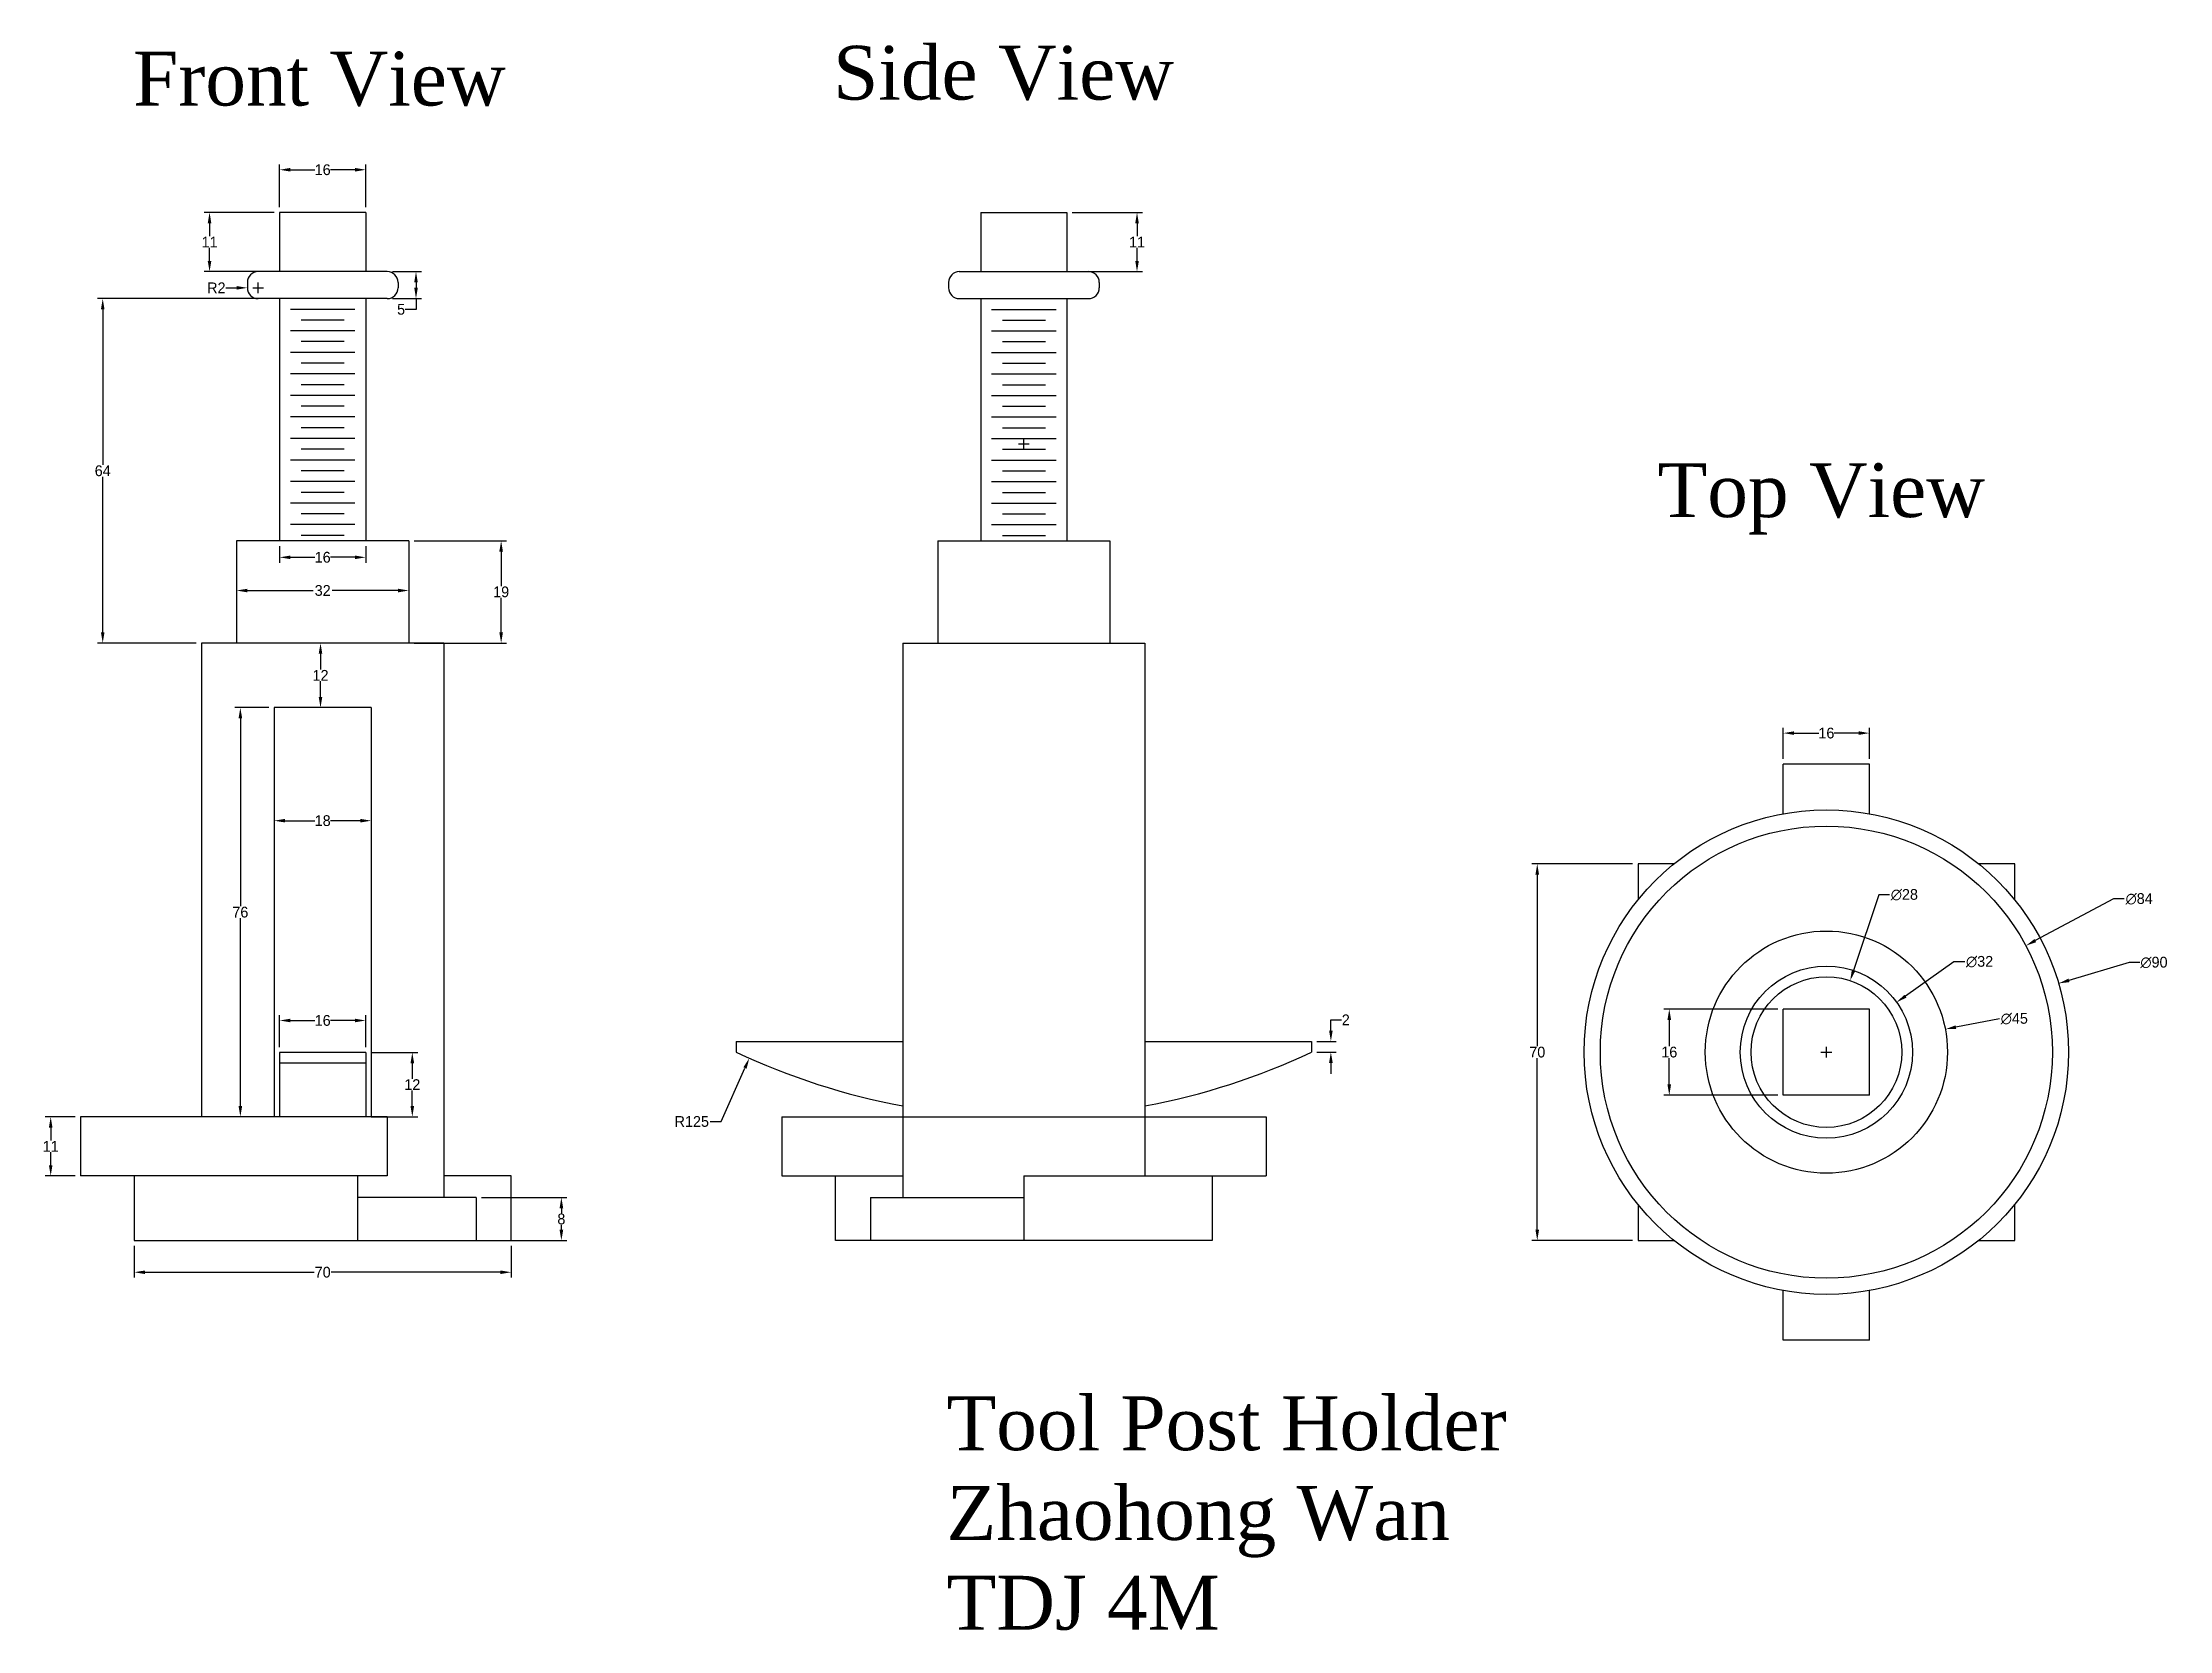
# Model space of a CAD drawing. Header units: inches. Extents: x -31 to 365, y -50 to 245.
import ezdxf

# ---------------------------------------------------------------- set-up
doc = ezdxf.new("R2010")
doc.units = ezdxf.units.IN
doc.header["$MEASUREMENT"] = 0
doc.dimstyles.get("Standard").update_dxf_attribs({"dimtxt": 2, "dimasz": 2, "dimexe": 1, "dimexo": 1, "dimgap": 0.1, "dimtad": 0, "dimtih": 1, "dimtoh": 1, "dimdec": 0, "dimzin": 0, "dimdsep": 46, "dimtxsty": 'Standard', "dimcen": 1, "dimadec": 0, "dimazin": 0, "dimtfac": 1, "dimtdec": 0, "dimtofl": 0, "dimtmove": 0, "dimatfit": 3, "dimfxl": 1, "dimtolj": 1, "dimtzin": 0, "dimarcsym": 0})

# ---------------------------------------------------------------- blocks, each defined once
blk = doc.blocks.new('*D1')
at = {"color": 0, "lineweight": -2}
for p, q in [((12.5, 213.64), (-0.52, 213.64)), ((0.48, 211.64), (0.48, 209.24)), ((0.48, 204.64), (0.48, 207.04)), ((12.5, 202.64), (-0.52, 202.64))]:
    blk.add_line(p, q, dxfattribs=at)
at = {"color": 0}
for points in [[(0.14, 211.64), (0.81, 211.64), (0.48, 213.64)], [(0.14, 204.64), (0.81, 204.64), (0.48, 202.64)]]:
    blk.add_solid(points, dxfattribs=at)
at = {"layer": 'Defpoints', "color": 0}
for p in [(13.5, 213.64), (0.48, 202.64), (13.5, 202.64)]:
    blk.add_point(p, dxfattribs=at)
at = {"color": 0, "insert": (0.48, 208.14), "char_height": 2, "attachment_point": 5}
blk.add_mtext('\\A1;11', dxfattribs=at)
blk = doc.blocks.new('*D2')
at = {"color": 0, "lineweight": -2}
for p, q in [((160.79, 213.64), (173.81, 213.64)), ((172.81, 211.64), (172.81, 209.24)), ((172.81, 204.64), (172.81, 207.04)), ((160.79, 202.64), (173.81, 202.64))]:
    blk.add_line(p, q, dxfattribs=at)
at = {"color": 0}
for points in [[(172.48, 211.64), (173.15, 211.64), (172.81, 213.64)], [(172.48, 204.64), (173.15, 204.64), (172.81, 202.64)]]:
    blk.add_solid(points, dxfattribs=at)
at = {"layer": 'Defpoints', "color": 0}
for p in [(159.79, 213.64), (159.79, 202.64), (172.81, 202.64)]:
    blk.add_point(p, dxfattribs=at)
at = {"color": 0, "insert": (172.81, 208.14), "char_height": 2, "attachment_point": 5}
blk.add_mtext('\\A1;11', dxfattribs=at)
blk = doc.blocks.new('*D4')
at = {"color": 0, "lineweight": -2}
for p, q in [((34.5, 202.64), (39.84, 202.64)), ((34.5, 197.64), (39.84, 197.64)), ((38.84, 200.64), (38.84, 199.64)), ((38.84, 197.64), (38.84, 195.64)), ((38.84, 195.64), (36.84, 195.64))]:
    blk.add_line(p, q, dxfattribs=at)
at = {"color": 0}
for points in [[(38.51, 200.64), (39.17, 200.64), (38.84, 202.64)], [(38.51, 199.64), (39.17, 199.64), (38.84, 197.64)]]:
    blk.add_solid(points, dxfattribs=at)
at = {"layer": 'Defpoints', "color": 0}
for p in [(33.5, 202.64), (33.5, 197.64), (38.84, 197.64)]:
    blk.add_point(p, dxfattribs=at)
at = {"color": 0, "insert": (36.07, 195.64), "char_height": 2, "attachment_point": 5}
blk.add_mtext('\\A1;5', dxfattribs=at)
blk = doc.blocks.new('*D5')
at = {"color": 0, "lineweight": -2}
for p, q in [((12.5, 197.64), (-20.37, 197.64)), ((-19.37, 195.64), (-19.37, 166.74)), ((-19.37, 135.64), (-19.37, 164.54)), ((-2, 133.64), (-20.37, 133.64))]:
    blk.add_line(p, q, dxfattribs=at)
at = {"color": 0}
for points in [[(-19.7, 195.64), (-19.04, 195.64), (-19.37, 197.64)], [(-19.7, 135.64), (-19.04, 135.64), (-19.37, 133.64)]]:
    blk.add_solid(points, dxfattribs=at)
at = {"layer": 'Defpoints', "color": 0}
for p in [(13.5, 197.64), (-19.37, 133.64), (-1, 133.64)]:
    blk.add_point(p, dxfattribs=at)
at = {"color": 0, "insert": (-19.37, 165.64), "char_height": 2, "attachment_point": 5}
blk.add_mtext('\\A1;64', dxfattribs=at)
blk = doc.blocks.new('*D6')
at = {"color": 0, "lineweight": -2}
for p, q in [((3.5, 199.64), (5.5, 199.64)), ((8.5, 199.64), (10.5, 199.64)), ((9.5, 198.64), (9.5, 200.64))]:
    blk.add_line(p, q, dxfattribs=at)
at = {"color": 0}
blk.add_solid([(5.5, 199.97), (5.5, 199.3), (7.5, 199.64)], dxfattribs=at)
at = {"layer": 'Defpoints', "color": 0}
for p in [(7.5, 199.64), (9.5, 199.64)]:
    blk.add_point(p, dxfattribs=at)
at = {"color": 0, "insert": (1.74, 199.64), "char_height": 2, "attachment_point": 5}
blk.add_mtext('\\A1;R2', dxfattribs=at)
blk = doc.blocks.new('*D7')
at = {"color": 0, "lineweight": -2}
for p, q in [((38.5, 152.64), (55.66, 152.64)), ((54.66, 150.64), (54.66, 144.24)), ((54.66, 135.64), (54.66, 142.04)), ((38.5, 133.64), (55.66, 133.64))]:
    blk.add_line(p, q, dxfattribs=at)
at = {"color": 0}
for points in [[(54.32, 150.64), (54.99, 150.64), (54.66, 152.64)], [(54.32, 135.64), (54.99, 135.64), (54.66, 133.64)]]:
    blk.add_solid(points, dxfattribs=at)
at = {"layer": 'Defpoints', "color": 0}
for p in [(37.5, 152.64), (37.5, 133.64), (54.66, 133.64)]:
    blk.add_point(p, dxfattribs=at)
at = {"color": 0, "insert": (54.66, 143.14), "char_height": 2, "attachment_point": 5}
blk.add_mtext('\\A1;19', dxfattribs=at)
blk = doc.blocks.new('*D8')
at = {"color": 0, "lineweight": -2}
for p, q in [((5.5, 151.64), (5.5, 142.4)), ((37.5, 151.64), (37.5, 142.4)), ((7.5, 143.4), (19.74, 143.4)), ((35.5, 143.4), (23.27, 143.4))]:
    blk.add_line(p, q, dxfattribs=at)
at = {"color": 0}
for points in [[(7.5, 143.73), (7.5, 143.06), (5.5, 143.4)], [(35.5, 143.73), (35.5, 143.06), (37.5, 143.4)]]:
    blk.add_solid(points, dxfattribs=at)
at = {"layer": 'Defpoints', "color": 0}
for p in [(5.5, 152.64), (37.5, 152.64), (37.5, 143.4)]:
    blk.add_point(p, dxfattribs=at)
at = {"color": 0, "insert": (21.5, 143.4), "char_height": 2, "attachment_point": 5}
blk.add_mtext('\\A1;32', dxfattribs=at)
blk = doc.blocks.new('*D9')
at = {"color": 0, "lineweight": -2}
for p, q in [((13.5, 151.64), (13.5, 148.57)), ((29.5, 151.64), (29.5, 148.57)), ((15.5, 149.57), (20.07, 149.57)), ((27.5, 149.57), (22.94, 149.57))]:
    blk.add_line(p, q, dxfattribs=at)
at = {"color": 0}
for points in [[(15.5, 149.9), (15.5, 149.24), (13.5, 149.57)], [(27.5, 149.9), (27.5, 149.24), (29.5, 149.57)]]:
    blk.add_solid(points, dxfattribs=at)
at = {"layer": 'Defpoints', "color": 0}
for p in [(13.5, 152.64), (29.5, 152.64), (29.5, 149.57)]:
    blk.add_point(p, dxfattribs=at)
at = {"color": 0, "insert": (21.5, 149.57), "char_height": 2, "attachment_point": 5}
blk.add_mtext('\\A1;16', dxfattribs=at)
blk = doc.blocks.new('*D10')
at = {"color": 0, "lineweight": -2}
for p, q in [((13.5, 214.64), (13.5, 222.57)), ((15.5, 221.57), (20.07, 221.57)), ((27.5, 221.57), (22.94, 221.57)), ((29.5, 214.64), (29.5, 222.57))]:
    blk.add_line(p, q, dxfattribs=at)
at = {"color": 0}
for points in [[(15.5, 221.91), (15.5, 221.24), (13.5, 221.57)], [(27.5, 221.91), (27.5, 221.24), (29.5, 221.57)]]:
    blk.add_solid(points, dxfattribs=at)
at = {"layer": 'Defpoints', "color": 0}
for p in [(29.5, 221.57), (13.5, 213.64), (29.5, 213.64)]:
    blk.add_point(p, dxfattribs=at)
at = {"color": 0, "insert": (21.5, 221.57), "char_height": 2, "attachment_point": 5}
blk.add_mtext('\\A1;16', dxfattribs=at)
blk = doc.blocks.new('*D13')
at = {"color": 0, "lineweight": -2}
for p, q in [((29.5, 133.64), (20.1, 133.64)), ((21.1, 131.64), (21.1, 128.74)), ((21.1, 123.64), (21.1, 126.54)), ((29.5, 121.64), (20.1, 121.64))]:
    blk.add_line(p, q, dxfattribs=at)
at = {"color": 0}
for points in [[(20.76, 131.64), (21.43, 131.64), (21.1, 133.64)], [(20.76, 123.64), (21.43, 123.64), (21.1, 121.64)]]:
    blk.add_solid(points, dxfattribs=at)
at = {"layer": 'Defpoints', "color": 0}
for p in [(21.1, 133.64), (30.5, 133.64), (30.5, 121.64)]:
    blk.add_point(p, dxfattribs=at)
at = {"color": 0, "insert": (21.1, 127.64), "char_height": 2, "attachment_point": 5}
blk.add_mtext('\\A1;12', dxfattribs=at)
blk = doc.blocks.new('*D14')
at = {"color": 0, "lineweight": -2}
for p, q in [((12.5, 120.64), (12.5, 99.64)), ((30.5, 120.64), (30.5, 99.64)), ((14.5, 100.64), (20.07, 100.64)), ((28.5, 100.64), (22.94, 100.64))]:
    blk.add_line(p, q, dxfattribs=at)
at = {"color": 0}
for points in [[(14.5, 100.98), (14.5, 100.31), (12.5, 100.64)], [(28.5, 100.98), (28.5, 100.31), (30.5, 100.64)]]:
    blk.add_solid(points, dxfattribs=at)
at = {"layer": 'Defpoints', "color": 0}
for p in [(12.5, 121.64), (30.5, 121.64), (30.5, 100.64)]:
    blk.add_point(p, dxfattribs=at)
at = {"color": 0, "insert": (21.5, 100.64), "char_height": 2, "attachment_point": 5}
blk.add_mtext('\\A1;18', dxfattribs=at)
blk = doc.blocks.new('*D16')
at = {"color": 0, "lineweight": -2}
for p, q in [((-13.5, 21.64), (-13.5, 15.75)), ((56.5, 21.64), (56.5, 15.75)), ((-11.5, 16.75), (19.9, 16.75)), ((54.5, 16.75), (23.1, 16.75))]:
    blk.add_line(p, q, dxfattribs=at)
at = {"color": 0}
for points in [[(-11.5, 17.08), (-11.5, 16.41), (-13.5, 16.75)], [(54.5, 17.08), (54.5, 16.41), (56.5, 16.75)]]:
    blk.add_solid(points, dxfattribs=at)
at = {"layer": 'Defpoints', "color": 0}
for p in [(-13.5, 22.64), (56.5, 22.64), (56.5, 16.75)]:
    blk.add_point(p, dxfattribs=at)
at = {"color": 0, "insert": (21.5, 16.75), "char_height": 2, "attachment_point": 5}
blk.add_mtext('\\A1;70', dxfattribs=at)
blk = doc.blocks.new('*D17')
at = {"color": 0, "lineweight": -2}
for p, q in [((51, 30.64), (66.85, 30.64)), ((65.85, 28.64), (65.85, 27.74)), ((65.85, 24.64), (65.85, 25.54)), ((51, 22.64), (66.85, 22.64))]:
    blk.add_line(p, q, dxfattribs=at)
at = {"color": 0}
for points in [[(65.52, 28.64), (66.19, 28.64), (65.85, 30.64)], [(65.52, 24.64), (66.19, 24.64), (65.85, 22.64)]]:
    blk.add_solid(points, dxfattribs=at)
at = {"layer": 'Defpoints', "color": 0}
for p in [(50, 30.64), (65.85, 30.64), (50, 22.64)]:
    blk.add_point(p, dxfattribs=at)
at = {"color": 0, "insert": (65.85, 26.64), "char_height": 2, "attachment_point": 5}
blk.add_mtext('\\A1;8', dxfattribs=at)
blk = doc.blocks.new('*D18')
at = {"color": 0, "lineweight": -2}
for p, q in [((-24.5, 45.64), (-30.04, 45.64)), ((-29.04, 43.64), (-29.04, 41.24)), ((-29.04, 36.64), (-29.04, 39.04)), ((-24.5, 34.64), (-30.04, 34.64))]:
    blk.add_line(p, q, dxfattribs=at)
at = {"color": 0}
for points in [[(-29.37, 43.64), (-28.71, 43.64), (-29.04, 45.64)], [(-29.37, 36.64), (-28.71, 36.64), (-29.04, 34.64)]]:
    blk.add_solid(points, dxfattribs=at)
at = {"layer": 'Defpoints', "color": 0}
for p in [(-23.5, 45.64), (-29.04, 34.64), (-23.5, 34.64)]:
    blk.add_point(p, dxfattribs=at)
at = {"color": 0, "insert": (-29.04, 40.14), "char_height": 2, "attachment_point": 5}
blk.add_mtext('\\A1;11', dxfattribs=at)
blk = doc.blocks.new('*D19')
at = {"color": 0, "lineweight": -2}
for p, q in [((13.5, 58.59), (13.5, 64.52)), ((15.5, 63.52), (20.07, 63.52)), ((27.5, 63.52), (22.94, 63.52)), ((29.5, 58.59), (29.5, 64.52))]:
    blk.add_line(p, q, dxfattribs=at)
at = {"color": 0}
for points in [[(15.5, 63.85), (15.5, 63.19), (13.5, 63.52)], [(27.5, 63.85), (27.5, 63.19), (29.5, 63.52)]]:
    blk.add_solid(points, dxfattribs=at)
at = {"layer": 'Defpoints', "color": 0}
for p in [(29.5, 63.52), (13.5, 57.59), (29.5, 57.59)]:
    blk.add_point(p, dxfattribs=at)
at = {"color": 0, "insert": (21.5, 63.52), "char_height": 2, "attachment_point": 5}
blk.add_mtext('\\A1;16', dxfattribs=at)
blk = doc.blocks.new('*D20')
at = {"color": 0, "lineweight": -2}
for p, q in [((30.5, 57.59), (39.15, 57.59)), ((38.15, 55.59), (38.15, 52.71)), ((38.15, 47.64), (38.15, 50.51)), ((30.5, 45.64), (39.15, 45.64))]:
    blk.add_line(p, q, dxfattribs=at)
at = {"color": 0}
for points in [[(37.82, 55.59), (38.49, 55.59), (38.15, 57.59)], [(37.82, 47.64), (38.49, 47.64), (38.15, 45.64)]]:
    blk.add_solid(points, dxfattribs=at)
at = {"layer": 'Defpoints', "color": 0}
for p in [(29.5, 57.59), (29.5, 45.64), (38.15, 45.64)]:
    blk.add_point(p, dxfattribs=at)
at = {"color": 0, "insert": (38.15, 51.61), "char_height": 2, "attachment_point": 5}
blk.add_mtext('\\A1;12', dxfattribs=at)
blk = doc.blocks.new('*D21')
at = {"color": 0, "lineweight": -2}
for p, q in [((11.5, 121.64), (5.2, 121.64)), ((6.2, 119.64), (6.2, 84.74)), ((6.2, 47.64), (6.2, 82.54)), ((11.5, 45.64), (5.2, 45.64))]:
    blk.add_line(p, q, dxfattribs=at)
at = {"color": 0}
for points in [[(5.87, 119.64), (6.54, 119.64), (6.2, 121.64)], [(5.87, 47.64), (6.54, 47.64), (6.2, 45.64)]]:
    blk.add_solid(points, dxfattribs=at)
at = {"layer": 'Defpoints', "color": 0}
for p in [(12.5, 121.64), (6.2, 45.64), (12.5, 45.64)]:
    blk.add_point(p, dxfattribs=at)
at = {"color": 0, "insert": (6.2, 83.64), "char_height": 2, "attachment_point": 5}
blk.add_mtext('\\A1;76', dxfattribs=at)
blk = doc.blocks.new('*D22')
at = {"color": 0, "lineweight": -2}
for p, q in [((150.79, 170.64), (152.79, 170.64)), ((151.79, 169.64), (151.79, 171.64)), ((95.52, 44.75), (99.96, 54.69)), ((93.52, 44.75), (95.52, 44.75))]:
    blk.add_line(p, q, dxfattribs=at)
at = {"color": 0}
blk.add_solid([(99.66, 54.83), (100.26, 54.56), (100.78, 56.52)], dxfattribs=at)
at = {"layer": 'Defpoints', "color": 0}
for p in [(151.79, 170.64), (100.78, 56.52)]:
    blk.add_point(p, dxfattribs=at)
at = {"color": 0, "insert": (90.08, 44.75), "char_height": 2, "attachment_point": 5}
blk.add_mtext('\\A1;R125', dxfattribs=at)
blk = doc.blocks.new('*D23')
at = {"color": 0, "lineweight": -2}
for p, q in [((208.83, 61.64), (208.83, 63.64)), ((208.83, 63.64), (210.83, 63.64)), ((206.23, 59.64), (209.83, 59.64)), ((206.23, 57.64), (209.83, 57.64)), ((208.83, 55.64), (208.83, 53.64))]:
    blk.add_line(p, q, dxfattribs=at)
at = {"color": 0}
for points in [[(208.5, 61.64), (209.17, 61.64), (208.83, 59.64)], [(208.5, 55.64), (209.17, 55.64), (208.83, 57.64)]]:
    blk.add_solid(points, dxfattribs=at)
at = {"layer": 'Defpoints', "color": 0}
for p in [(205.23, 59.64), (208.83, 59.64), (205.23, 57.64)]:
    blk.add_point(p, dxfattribs=at)
at = {"color": 0, "insert": (211.6, 63.64), "char_height": 2, "attachment_point": 5}
blk.add_mtext('\\A1;2', dxfattribs=at)
blk = doc.blocks.new('*D25')
at = {"color": 0, "lineweight": -2}
for p, q in [((310.62, 86.88), (305.95, 72.82)), ((312.62, 86.88), (310.62, 86.88)), ((299.9, 57.64), (301.9, 57.64)), ((300.9, 56.64), (300.9, 58.64))]:
    blk.add_line(p, q, dxfattribs=at)
at = {"color": 0}
blk.add_solid([(305.63, 72.92), (306.27, 72.71), (305.32, 70.92)], dxfattribs=at)
at = {"layer": 'Defpoints', "color": 0}
for p in [(305.32, 70.92), (296.49, 44.35)]:
    blk.add_point(p, dxfattribs=at)
at = {"color": 0, "insert": (315.39, 86.88), "char_height": 2, "attachment_point": 5}
blk.add_mtext('\\A1;∅28', dxfattribs=at)
blk = doc.blocks.new('*D26')
at = {"color": 0, "lineweight": -2}
for p, q in [((324.6, 74.44), (315.59, 68.05)), ((326.6, 74.44), (324.6, 74.44)), ((299.9, 57.64), (301.9, 57.64)), ((300.9, 56.64), (300.9, 58.64))]:
    blk.add_line(p, q, dxfattribs=at)
at = {"color": 0}
blk.add_solid([(315.39, 68.32), (315.78, 67.78), (313.95, 66.89)], dxfattribs=at)
at = {"layer": 'Defpoints', "color": 0}
for p in [(313.95, 66.89), (287.85, 48.38)]:
    blk.add_point(p, dxfattribs=at)
at = {"color": 0, "insert": (329.37, 74.44), "char_height": 2, "attachment_point": 5}
blk.add_mtext('\\A1;∅32', dxfattribs=at)
blk = doc.blocks.new('*D27')
at = {"color": 0, "lineweight": -2}
for p, q in [((333.05, 63.85), (324.96, 62.28)), ((299.9, 57.64), (301.9, 57.64)), ((300.9, 56.64), (300.9, 58.64))]:
    blk.add_line(p, q, dxfattribs=at)
at = {"color": 0}
blk.add_solid([(324.89, 62.61), (325.02, 61.96), (322.99, 61.9)], dxfattribs=at)
at = {"layer": 'Defpoints', "color": 0}
for p in [(322.99, 61.9), (278.81, 53.37)]:
    blk.add_point(p, dxfattribs=at)
at = {"color": 0, "insert": (335.82, 63.85), "char_height": 2, "attachment_point": 5}
blk.add_mtext('\\A1;∅45', dxfattribs=at)
blk = doc.blocks.new('*D28')
at = {"color": 0, "lineweight": -2}
for p, q in [((354.25, 86.11), (339.72, 78.36)), ((356.25, 86.11), (354.25, 86.11)), ((299.9, 57.64), (301.9, 57.64)), ((300.9, 56.64), (300.9, 58.64))]:
    blk.add_line(p, q, dxfattribs=at)
at = {"color": 0}
blk.add_solid([(339.56, 78.65), (339.88, 78.06), (337.96, 77.41)], dxfattribs=at)
at = {"layer": 'Defpoints', "color": 0}
for p in [(337.96, 77.41), (263.85, 37.86)]:
    blk.add_point(p, dxfattribs=at)
at = {"color": 0, "insert": (359.02, 86.11), "char_height": 2, "attachment_point": 5}
blk.add_mtext('\\A1;∅84', dxfattribs=at)
blk = doc.blocks.new('*D29')
at = {"color": 0, "lineweight": -2}
for p, q in [((357.17, 74.29), (345.97, 70.97)), ((359.17, 74.29), (357.17, 74.29)), ((299.9, 57.64), (301.9, 57.64)), ((300.9, 56.64), (300.9, 58.64))]:
    blk.add_line(p, q, dxfattribs=at)
at = {"color": 0}
blk.add_solid([(345.88, 71.29), (346.07, 70.65), (344.05, 70.41)], dxfattribs=at)
at = {"layer": 'Defpoints', "color": 0}
for p in [(344.05, 70.41), (257.75, 44.87)]:
    blk.add_point(p, dxfattribs=at)
at = {"color": 0, "insert": (361.77, 74.29), "char_height": 2, "attachment_point": 5}
blk.add_mtext('\\A1;∅90', dxfattribs=at)
blk = doc.blocks.new('*D30')
at = {"color": 0, "lineweight": -2}
for p, q in [((264.9, 92.64), (246.18, 92.64)), ((247.18, 90.64), (247.18, 58.74)), ((247.18, 24.64), (247.18, 56.54)), ((264.9, 22.64), (246.18, 22.64))]:
    blk.add_line(p, q, dxfattribs=at)
at = {"color": 0}
for points in [[(246.84, 90.64), (247.51, 90.64), (247.18, 92.64)], [(246.84, 24.64), (247.51, 24.64), (247.18, 22.64)]]:
    blk.add_solid(points, dxfattribs=at)
at = {"layer": 'Defpoints', "color": 0}
for p in [(265.9, 92.64), (247.18, 22.64), (265.9, 22.64)]:
    blk.add_point(p, dxfattribs=at)
at = {"color": 0, "insert": (247.18, 57.64), "char_height": 2, "attachment_point": 5}
blk.add_mtext('\\A1;70', dxfattribs=at)
blk = doc.blocks.new('*D31')
at = {"color": 0, "lineweight": -2}
for p, q in [((292.9, 112.14), (292.9, 117.91)), ((294.9, 116.91), (299.47, 116.91)), ((306.9, 116.91), (302.34, 116.91)), ((308.9, 112.14), (308.9, 117.91))]:
    blk.add_line(p, q, dxfattribs=at)
at = {"color": 0}
for points in [[(294.9, 117.25), (294.9, 116.58), (292.9, 116.91)], [(306.9, 117.25), (306.9, 116.58), (308.9, 116.91)]]:
    blk.add_solid(points, dxfattribs=at)
at = {"layer": 'Defpoints', "color": 0}
for p in [(308.9, 116.91), (292.9, 111.14), (308.9, 111.14)]:
    blk.add_point(p, dxfattribs=at)
at = {"color": 0, "insert": (300.9, 116.91), "char_height": 2, "attachment_point": 5}
blk.add_mtext('\\A1;16', dxfattribs=at)
blk = doc.blocks.new('*D32')
at = {"color": 0, "lineweight": -2}
for p, q in [((291.9, 65.64), (270.71, 65.64)), ((271.71, 63.64), (271.71, 58.74)), ((271.71, 51.64), (271.71, 56.54)), ((291.9, 49.64), (270.71, 49.64))]:
    blk.add_line(p, q, dxfattribs=at)
at = {"color": 0}
for points in [[(271.37, 63.64), (272.04, 63.64), (271.71, 65.64)], [(271.37, 51.64), (272.04, 51.64), (271.71, 49.64)]]:
    blk.add_solid(points, dxfattribs=at)
at = {"layer": 'Defpoints', "color": 0}
for p in [(292.9, 65.64), (271.71, 49.64), (292.9, 49.64)]:
    blk.add_point(p, dxfattribs=at)
at = {"color": 0, "insert": (271.71, 57.64), "char_height": 2, "attachment_point": 5}
blk.add_mtext('\\A1;16', dxfattribs=at)

msp = doc.modelspace()

# ---------------------------------------------------------------- linework, layer by layer
for p, q in [((13.5, 213.64), (13.5, 202.64)), ((29.5, 213.64), (13.5, 213.64)), ((29.5, 213.64), (29.5, 202.64)), ((143.79, 213.64), (159.79, 213.64)), ((143.79, 213.64), (143.79, 202.64)), ((159.79, 213.64), (159.79, 202.64)), ((33.5, 202.64), (9.5, 202.64)), ((139.79, 202.64), (163.79, 202.64)), ((7.5, 200.64), (7.5, 199.64)), ((33.5, 197.64), (9.5, 197.64)), ((13.5, 197.64), (13.5, 152.64)), ((29.5, 197.64), (29.5, 152.64)), ((35.5, 200.64), (35.5, 199.64)), ((137.79, 200.64), (137.79, 199.64)), ((139.79, 197.64), (163.79, 197.64)), ((143.79, 197.64), (143.79, 152.64)), ((159.79, 197.64), (159.79, 152.64)), ((165.79, 200.64), (165.79, 199.64)), ((27.5, 195.64), (15.5, 195.64)), ((145.79, 195.64), (157.79, 195.64)), ((27.5, 191.64), (15.5, 191.64)), ((25.5, 193.64), (17.5, 193.64)), ((145.79, 191.64), (157.79, 191.64)), ((147.79, 193.64), (155.79, 193.64)), ((27.5, 187.64), (15.5, 187.64)), ((25.5, 189.64), (17.5, 189.64)), ((145.79, 187.64), (157.79, 187.64)), ((147.79, 189.64), (155.79, 189.64)), ((27.5, 183.64), (15.5, 183.64)), ((25.5, 185.64), (17.5, 185.64)), ((145.79, 183.64), (157.79, 183.64)), ((147.79, 185.64), (155.79, 185.64)), ((27.5, 179.64), (15.5, 179.64)), ((27.5, 179.64), (15.5, 179.64)), ((25.5, 181.64), (17.5, 181.64)), ((145.79, 179.64), (157.79, 179.64)), ((145.79, 179.64), (157.79, 179.64)), ((147.79, 181.64), (155.79, 181.64)), ((27.5, 175.64), (15.5, 175.64)), ((25.5, 177.64), (17.5, 177.64)), ((145.79, 175.64), (157.79, 175.64)), ((147.79, 177.64), (155.79, 177.64)), ((27.5, 171.64), (15.5, 171.64)), ((25.5, 173.64), (17.5, 173.64)), ((145.79, 171.64), (157.79, 171.64)), ((147.79, 173.64), (155.79, 173.64)), ((27.5, 167.64), (15.5, 167.64)), ((25.5, 169.64), (17.5, 169.64)), ((145.79, 167.64), (157.79, 167.64)), ((147.79, 169.64), (155.79, 169.64)), ((27.5, 163.64), (15.5, 163.64)), ((25.5, 165.64), (17.5, 165.64)), ((145.79, 163.64), (157.79, 163.64)), ((147.79, 165.64), (155.79, 165.64)), ((27.5, 159.64), (15.5, 159.64)), ((25.5, 161.64), (17.5, 161.64)), ((145.79, 159.64), (157.79, 159.64)), ((147.79, 161.64), (155.79, 161.64)), ((27.5, 155.64), (15.5, 155.64)), ((25.5, 157.64), (17.5, 157.64)), ((145.79, 155.64), (157.79, 155.64)), ((147.79, 157.64), (155.79, 157.64)), ((37.5, 152.64), (5.5, 152.64)), ((5.5, 152.64), (5.5, 133.64)), ((25.5, 153.64), (17.5, 153.64)), ((37.5, 152.64), (37.5, 133.64)), ((135.79, 152.64), (167.79, 152.64)), ((135.79, 152.64), (135.79, 133.64)), ((147.79, 153.64), (155.79, 153.64)), ((167.79, 152.64), (167.79, 133.64)), ((-1, 133.64), (-1, 45.64)), ((44, 133.64), (-1, 133.64)), ((44, 133.64), (44, 30.64)), ((129.29, 133.64), (174.29, 133.64)), ((129.29, 133.64), (129.29, 30.64)), ((174.29, 133.64), (174.29, 34.64)), ((30.5, 121.64), (12.5, 121.64)), ((12.5, 121.64), (12.5, 45.64)), ((30.5, 121.64), (30.5, 45.64)), ((308.9, 111.14), (292.9, 111.14)), ((292.9, 101.92), (292.9, 111.14)), ((308.9, 101.92), (308.9, 111.14)), ((265.9, 92.64), (265.9, 85.92)), ((272.62, 92.64), (265.9, 92.64)), ((335.9, 92.64), (329.19, 92.64)), ((335.9, 85.92), (335.9, 92.64)), ((308.9, 65.64), (292.9, 65.64)), ((292.9, 49.64), (292.9, 65.64)), ((308.9, 49.64), (308.9, 65.64)), ((98.34, 59.64), (129.29, 59.64)), ((98.34, 59.64), (98.34, 57.64)), ((174.29, 59.64), (205.23, 59.64)), ((205.23, 59.64), (205.23, 57.64)), ((13.5, 57.59), (13.5, 45.64)), ((29.5, 57.59), (13.5, 57.59)), ((29.5, 55.59), (13.5, 55.59)), ((29.5, 57.59), (29.5, 45.64)), ((308.9, 49.64), (292.9, 49.64)), ((33.5, 45.64), (-23.5, 45.64)), ((-23.5, 45.64), (-23.5, 34.64)), ((33.5, 45.64), (33.5, 34.64)), ((106.79, 45.64), (174.29, 45.64)), ((106.79, 45.64), (106.79, 34.64)), ((174.29, 45.64), (196.79, 45.64)), ((196.79, 45.64), (196.79, 34.64)), ((33.5, 34.64), (-23.5, 34.64)), ((-13.5, 34.64), (-13.5, 22.64)), ((28, 22.64), (28, 34.64)), ((56.5, 34.64), (44, 34.64)), ((56.5, 22.64), (56.5, 34.64)), ((106.79, 34.64), (129.29, 34.64)), ((116.79, 22.64), (116.79, 34.64)), ((151.79, 34.64), (196.79, 34.64)), ((151.79, 34.64), (151.79, 22.64)), ((186.79, 34.64), (186.79, 22.64)), ((50, 30.64), (28, 30.64)), ((50, 30.64), (50, 22.64)), ((123.29, 30.64), (151.79, 30.64)), ((123.29, 30.64), (123.29, 22.64)), ((265.9, 29.35), (265.9, 22.64)), ((335.9, 22.64), (335.9, 29.35)), ((-13.5, 22.64), (56.5, 22.64)), ((186.79, 22.64), (116.79, 22.64)), ((265.9, 22.64), (272.62, 22.64)), ((329.19, 22.64), (335.9, 22.64)), ((292.9, 4.14), (292.9, 13.35)), ((308.9, 4.14), (308.9, 13.35)), ((308.9, 4.14), (292.9, 4.14))]:
    msp.add_line(p, q)
for radius in [45, 42, 22.5, 16, 14]:
    msp.add_circle((300.9, 57.64), radius)
for centre, radius, start, end in [((9.5, 200.64), 2, 90, 180), ((33.5, 200.64), 2, 0, 90), ((139.79, 200.64), 2, 90, 180), ((163.79, 200.64), 2, 0, 90), ((9.5, 199.64), 2, 180, 270), ((33.5, 199.64), 2, 270, 0), ((139.79, 199.64), 2, 180, 270), ((163.79, 199.64), 2, 270, 0), ((151.79, 170.64), 125, 244.6889, 259.6302), ((151.79, 170.64), 125, 280.3698, 295.3111)]:
    msp.add_arc(centre, radius, start, end)

# ---------------------------------------------------------------- texts
at = {"char_height": 10, "attachment_point": 1}
for s, insert, width in [('{\\fTimes New Roman|b0|i0|c0|p18;Side View}', (116.34, 244.61), 71.3279), ('{\\fTimes New Roman|b0|i0|c0|p18;Front View}', (-13.73, 243.51), 101.5835), ('{\\fTimes New Roman|b0|i0|c0|p18;Top View}', (269.55, 167.05), 94.5451), ('{\\fTimes New Roman|b0|i0|c0|p18;Tool Post Holder\\PZhaohong Wan\\PTDJ 4M}', (137.43, -6.31), 207.9904)]:
    msp.add_mtext(s, dxfattribs=dict(at, insert=insert, width=width))

# ---------------------------------------------------------------- dimensions: what is measured, and where the dimension line sits
for base, p1, p2, picture, middle in [((29.5, 221.57), (13.5, 213.64), (29.5, 213.64), '*D10', (21.5, 221.57)), ((37.5, 143.4), (5.5, 152.64), (37.5, 152.64), '*D8', (21.5, 143.4)), ((29.5, 149.57), (13.5, 152.64), (29.5, 152.64), '*D9', (21.5, 149.57)), ((30.5, 100.64), (12.5, 121.64), (30.5, 121.64), '*D14', (21.5, 100.64)), ((308.9, 116.91), (292.9, 111.14), (308.9, 111.14), '*D31', (300.9, 116.91)), ((29.5, 63.52), (13.5, 57.59), (29.5, 57.59), '*D19', (21.5, 63.52)), ((56.5, 16.75), (-13.5, 22.64), (56.5, 22.64), '*D16', (21.5, 16.75))]:
    dim = msp.add_linear_dim(base=base, p1=p1, p2=p2, dimstyle='Standard')
    dim.commit()
    dim.dimension.update_dxf_attribs({"geometry": picture, "text_midpoint": middle})
for base, p1, p2, picture, middle in [((0.48, 202.64), (13.5, 213.64), (13.5, 202.64), '*D1', (0.48, 208.14)), ((172.81, 202.64), (159.79, 213.64), (159.79, 202.64), '*D2', (172.81, 208.14)), ((38.84, 197.64), (33.5, 202.64), (33.5, 197.64), '*D4', (36.07, 195.64)), ((-19.37, 133.64), (13.5, 197.64), (-1, 133.64), '*D5', (-19.37, 165.64)), ((54.66, 133.64), (37.5, 152.64), (37.5, 133.64), '*D7', (54.66, 143.14)), ((21.1, 133.64), (30.5, 121.64), (30.5, 133.64), '*D13', (21.1, 127.64)), ((6.2, 45.64), (12.5, 121.64), (12.5, 45.64), '*D21', (6.2, 83.64)), ((247.18, 22.64), (265.9, 92.64), (265.9, 22.64), '*D30', (247.18, 57.64)), ((208.83, 59.64), (205.23, 57.64), (205.23, 59.64), '*D23', (211.6, 63.64)), ((271.71, 49.64), (292.9, 65.64), (292.9, 49.64), '*D32', (271.71, 57.64)), ((38.15, 45.64), (29.5, 57.59), (29.5, 45.64), '*D20', (38.15, 51.61)), ((-29.04, 34.64), (-23.5, 45.64), (-23.5, 34.64), '*D18', (-29.04, 40.14)), ((65.85, 30.64), (50, 22.64), (50, 30.64), '*D17', (65.85, 26.64))]:
    dim = msp.add_linear_dim(base=base, p1=p1, p2=p2, angle=90, dimstyle='Standard')
    dim.commit()
    dim.dimension.update_dxf_attribs({"geometry": picture, "text_midpoint": middle})
dim = msp.add_radius_dim(center=(9.5, 199.64), mpoint=(7.5, 199.64), dimstyle='Standard', override={"dimtmove": 1})
dim.commit()
dim.dimension.update_dxf_attribs({"geometry": '*D6', "text_midpoint": (1.74, 199.64)})
dim = msp.add_radius_dim(center=(151.79, 170.64), mpoint=(100.78, 56.52), dimstyle='Standard')
dim.commit()
dim.dimension.update_dxf_attribs({"geometry": '*D22', "text_midpoint": (90.08, 44.75), "dimtype": 164})
for p1, p2, picture, middle in [((263.85, 37.86), (337.96, 77.41), '*D28', (359.02, 86.11)), ((296.49, 44.35), (305.32, 70.92), '*D25', (315.39, 86.88)), ((257.75, 44.87), (344.05, 70.41), '*D29', (361.77, 74.29)), ((287.85, 48.38), (313.95, 66.89), '*D26', (329.37, 74.44)), ((278.81, 53.37), (322.99, 61.9), '*D27', (333.05, 63.85))]:
    dim = msp.add_diameter_dim_2p(p1=p1, p2=p2, dimstyle='Standard')
    dim.commit()
    dim.dimension.update_dxf_attribs({"geometry": picture, "text_midpoint": middle, "dimtype": 163})

doc.saveas('drawing.dxf')
